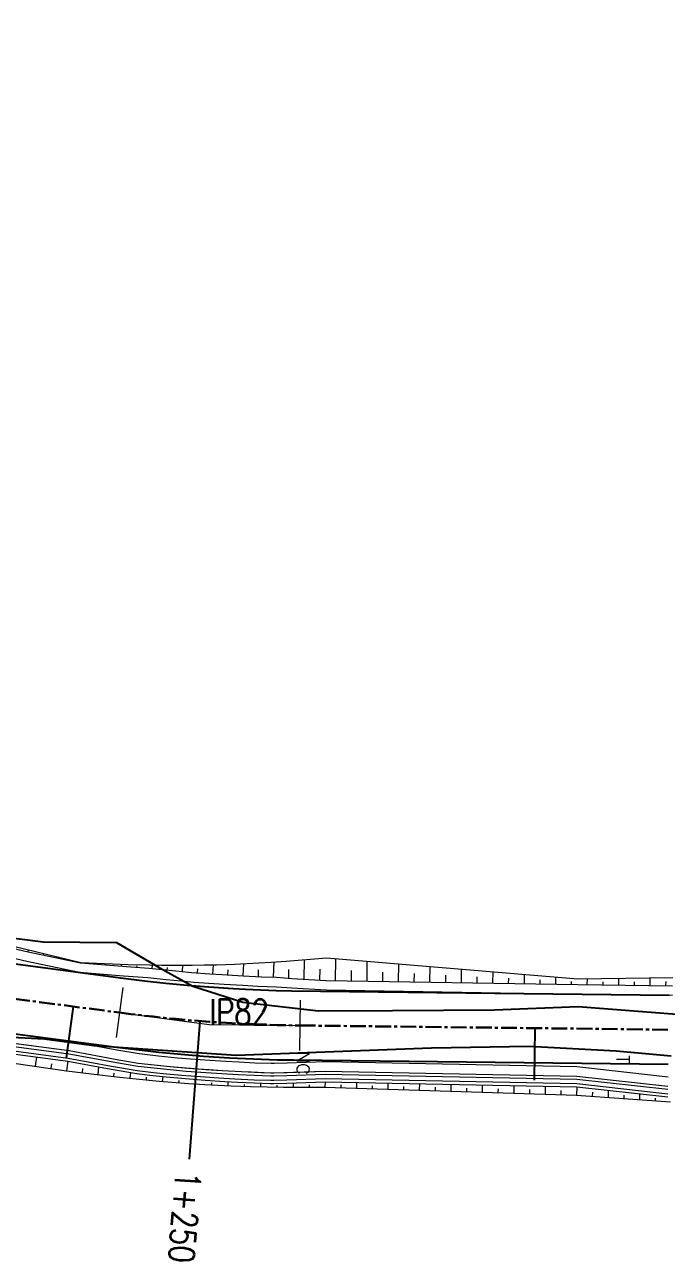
# Model space of a CAD drawing. Extents: x 337736 to 342003, y 3067251 to 3069533.
# Drawn here: x 338930.1 to 338981.1, y 3068414 to 3068512.2 of the extents above; entities that cross this region are included whole.
import ezdxf
from ezdxf.enums import TextEntityAlignment as Align

# ---------------------------------------------------------------- set-up
doc = ezdxf.new("R2010")
doc.units = 0
doc.header["$MEASUREMENT"] = 0
doc.linetypes.add('Center', pattern=[2, 1.25, -0.25, 0.25, -0.25])
for name, color, linetype, lineweight in [('BEC', 3, 'Continuous', 13), ('BES', 3, 'Continuous', 13), ('CFHatchLines', 4, 'Continuous', 0), ('Chainage', 7, 'Continuous', 25), ('Drain', 3, 'Continuous', 9), ('IP_Line', 150, 'Continuous', 9), ('LeftRoadExtreme', 7, 'Continuous', 13), ('RC', 9, 'Center', 30), ('RightRoadExtreme', 7, 'Continuous', 13), ('Road Width', 6, 'Continuous', 25), ('Shoulder', 30, 'Continuous', 15)]:
    doc.layers.add(name, color=color, linetype=linetype, lineweight=lineweight)
for name, color, linetype in [('IPName', 7, 'Continuous'), ('RoadEdge', 51, 'Continuous'), ('Super-Elevation', 1, 'Continuous')]:
    doc.layers.add(name, color=color, linetype=linetype)
doc.styles.get("Standard").update_dxf_attribs({"font": 'simplex.shx'})

msp = doc.modelspace()

# ---------------------------------------------------------------- linework, layer by layer
at = {"layer": 'BEC'}
for points in [[(338937.936444189, 3068435.71239924), (338937.413367474, 3068431.74674788)], [(338952.018723878, 3068434.70681988), (338951.973012577, 3068430.70708108)]]:
    msp.add_lwpolyline(points, dxfattribs=at)
at = {"layer": 'BES'}
for points in [[(338937.936444189, 3068435.71239924), (338937.413367474, 3068431.74674788)], [(338952.018723878, 3068434.70681988), (338951.973012577, 3068430.70708108)]]:
    msp.add_lwpolyline(points, dxfattribs=at)
at = {"layer": 'CFHatchLines'}
for p, q in [((338930.417, 3068438.558), (338930.438, 3068438.714)), ((338931.652, 3068438.3595), (338931.66, 3068438.419)), ((338932.871, 3068438.045), (338932.882, 3068438.123)), ((338952.345, 3068436.388), (338952.363, 3068437.938)), ((338954.844, 3068436.268), (338954.864, 3068438.018)), ((338934.1005, 3068437.809), (338934.1029999999, 3068437.828)), ((338935.338, 3068437.627), (338935.345, 3068437.68)), ((338936.585, 3068437.526), (338936.592, 3068437.579)), ((338937.833, 3068437.424), (338937.854, 3068437.583)), ((338939.052, 3068437.33), (338939.065, 3068437.436)), ((338940.261, 3068437.241), (338940.292, 3068437.515)), ((338941.464, 3068437.11), (338941.484, 3068437.305)), ((338942.669, 3068436.993), (338942.715, 3068437.498)), ((338943.874, 3068436.888), (338943.8995, 3068437.1985)), ((338945.081, 3068436.795), (338945.134, 3068437.533)), ((338946.289, 3068436.715), (338946.315, 3068437.142)), ((338947.498, 3068436.647), (338947.547, 3068437.618)), ((338948.7070000001, 3068436.593), (338948.7285, 3068437.136)), ((338949.916, 3068436.55), (338949.952, 3068437.753)), ((338951.125, 3068436.468), (338951.1385, 3068437.154)), ((338953.594, 3068436.311), (338953.604, 3068437.1755)), ((338956.094, 3068436.248), (338956.1035, 3068437.0805)), ((338957.344, 3068436.227), (338957.362, 3068437.809)), ((338958.594, 3068436.207), (338958.6025, 3068436.9555)), ((338959.843, 3068436.187), (338959.86, 3068437.6)), ((338962.343, 3068436.146), (338962.357, 3068437.391)), ((338964.843, 3068436.105), (338964.855, 3068437.182)), ((338967.342, 3068436.065), (338967.3529999999, 3068436.973)), ((338961.093, 3068436.166), (338961.1005, 3068436.8305)), ((338963.593, 3068436.126), (338963.5995, 3068436.7065)), ((338966.093, 3068436.085), (338966.0985, 3068436.5815)), ((338968.592, 3068436.044), (338968.597, 3068436.4565)), ((338969.842, 3068436.024), (338969.851, 3068436.764)), ((338971.092, 3068436.004), (338971.096, 3068436.332)), ((338972.342, 3068435.983), (338972.348, 3068436.555)), ((338973.592, 3068435.963), (338973.5945, 3068436.207)), ((338974.842, 3068435.946), (338974.847, 3068436.42)), ((338976.092, 3068435.932), (338976.0945, 3068436.185)), ((338977.341, 3068435.918), (338977.348, 3068436.456)), ((338978.591, 3068435.903), (338978.5945, 3068436.1885)), ((338979.841, 3068435.889), (338979.848, 3068436.493)), ((338981.091, 3068435.875), (338981.0945, 3068436.193)), ((338931.079, 3068430.193), (338930.984, 3068429.47)), ((338932.2695, 3068429.659), (338932.221, 3068429.29)), ((338933.557, 3068429.864), (338933.458, 3068429.11)), ((338934.7435, 3068429.3), (338934.699, 3068428.962)), ((338936.019, 3068429.413), (338935.94, 3068428.814)), ((338937.223, 3068428.926), (338937.189, 3068428.665)), ((338938.537, 3068428.964), (338938.484, 3068428.518)), ((338939.802, 3068428.586), (338939.78, 3068428.385)), ((338941.115, 3068428.653), (338941.077, 3068428.266)), ((338942.3915, 3068428.346), (338942.375, 3068428.16)), ((338943.702, 3068428.424), (338943.674, 3068428.067)), ((338944.9855, 3068428.159), (338944.974, 3068427.988)), ((338946.2929999999, 3068428.25), (338946.274, 3068427.923)), ((338947.5825, 3068428.027), (338947.575, 3068427.871)), ((338948.887, 3068428.13), (338948.876, 3068427.833)), ((338951.484, 3068428.141), (338951.479, 3068427.797)), ((338954.002, 3068428.237), (338953.997, 3068427.798)), ((338956.502, 3068428.187), (338956.496, 3068427.721)), ((338959.001, 3068428.138), (338958.996, 3068427.643)), ((338961.501, 3068428.088), (338961.495, 3068427.566)), ((338964.001, 3068428.038), (338963.994, 3068427.488)), ((338950.1815, 3068427.9565), (338950.178, 3068427.808)), ((338952.7495, 3068427.9925), (338952.747, 3068427.797)), ((338955.2495, 3068427.9855), (338955.247, 3068427.759)), ((338957.749, 3068427.922), (338957.746, 3068427.682)), ((338960.248, 3068427.8585), (338960.245, 3068427.604)), ((338962.748, 3068427.795), (338962.745, 3068427.527)), ((338965.247, 3068427.732), (338965.244, 3068427.45)), ((338966.5, 3068427.989), (338966.494, 3068427.411)), ((338967.7465, 3068427.668), (338967.743, 3068427.372)), ((338969, 3068427.939), (338968.993, 3068427.333)), ((338970.246, 3068427.605), (338970.242, 3068427.295)), ((338971.499, 3068427.89), (338971.492, 3068427.256)), ((338972.7455, 3068427.541), (338972.742, 3068427.217)), ((338973.999, 3068427.84), (338973.991, 3068427.178)), ((338975.2435, 3068427.3955), (338975.24, 3068427.09)), ((338976.496, 3068427.562), (338976.49, 3068427.001)), ((338977.7415, 3068427.1675), (338977.739, 3068426.913)), ((338978.993, 3068427.283), (338978.988, 3068426.824)), ((338980.239, 3068426.9395), (338980.237, 3068426.735))]:
    msp.add_line(p, q, dxfattribs=at)
at = {"layer": 'Chainage'}
msp.add_line((338944.062439107, 3068433.06040302), (338943.209502027, 3068422.09352113), dxfattribs=at)
at = {"layer": 'Drain'}
for points in [[(338922.45, 3068432.202), (338933.6679999999, 3068430.706), (338937.621, 3068429.984), (338939.148, 3068429.722), (338940.172, 3068429.604), (338941.7120000001, 3068429.449), (338942.997, 3068429.334), (338944.539, 3068429.214), (338945.826, 3068429.129), (338947.371, 3068429.044), (338948.144, 3068429.009), (338949.691, 3068428.954), (338949.949, 3068428.949), (338950.981, 3068428.975), (338954.012, 3068429.087), (338974.009, 3068428.69), (338981.25, 3068427.882)], [(338922.361, 3068431.609), (338933.59, 3068430.111), (338937.037, 3068429.48), (338939.079, 3068429.126), (338940.366, 3068428.98), (338941.398, 3068428.876), (338942.946, 3068428.736), (338944.497, 3068428.616), (338945.531, 3068428.546), (338946.825, 3068428.471), (338948.378, 3068428.399), (338949.673, 3068428.354), (338949.932, 3068428.349), (338950.969, 3068428.375), (338954.005, 3068428.487), (338974.002, 3068428.09), (338981.243, 3068427.282)], [(338922.624, 3068431.318), (338933.557, 3068429.864), (338937.004, 3068429.232), (338939.05, 3068428.878), (338940.0820000001, 3068428.759), (338941.374, 3068428.627), (338942.925, 3068428.487), (338944.479, 3068428.366), (338946.034, 3068428.265), (338947.071, 3068428.208), (338948.368, 3068428.149), (338949.666, 3068428.104), (338949.925, 3068428.1), (338950.965, 3068428.125), (338954.002, 3068428.237), (338973.999, 3068427.84), (338981.24, 3068427.032)], [(338922.7070000001, 3068431.912), (338933.636, 3068430.458), (338937.589, 3068429.736), (338939.119, 3068429.474), (338940.403, 3068429.328), (338941.689, 3068429.2), (338942.976, 3068429.085), (338944.5220000001, 3068428.965), (338945.811, 3068428.879), (338947.101, 3068428.807), (338948.3920000001, 3068428.749), (338949.683, 3068428.704), (338949.942, 3068428.699), (338950.976, 3068428.725), (338954.009, 3068428.837), (338974.006, 3068428.44), (338981.247, 3068427.632)]]:
    msp.add_lwpolyline(points, dxfattribs=at)
at = {"layer": 'IP_Line'}
msp.add_lwpolyline([(338937.674905831, 3068433.72957356), (338944.804744156, 3068432.78913476), (338951.995868228, 3068432.70695048)], dxfattribs=at)
at = {"layer": 'LeftRoadExtreme'}
msp.add_lwpolyline([(338923.871, 3068440.306), (338934.592, 3068437.709), (338938.35, 3068437.565), (338940.049, 3068437.519), (338941.019, 3068437.504), (338942.231, 3068437.497), (338943.442, 3068437.503), (338944.409, 3068437.517), (338945.376, 3068437.539), (338946.824, 3068437.587), (338948.75, 3068437.679), (338949.7120000001, 3068437.737), (338950.912, 3068437.821), (338954.115, 3068438.081), (338974.097, 3068436.409), (338981.629, 3068436.517)], dxfattribs=at)
at = {"layer": 'RC', "linetype": 'Center'}
msp.add_lwpolyline([(338893.841079037, 3068513.15130288), (338904.128920212, 3068489.99559767), (338904.128920212, 3068489.99559767, -0.160815665402229), (338906.92330195, 3068461.91722584), (338906.92330195, 3068461.91722584), (338906.451717398, 3068459.80544721), (338906.451717398, 3068459.80544721, 0.440397173651182), (338923.355561811, 3068435.61832139), (338923.355561811, 3068435.61832139), (338937.674905831, 3068433.72957356), (338937.674905831, 3068433.72957356, 0.0299381163388047), (338951.995868228, 3068432.70695048), (338951.995868228, 3068432.70695048), (338981.402320277, 3068432.37087674)], format="xyb", dxfattribs=at)
at = {"layer": 'RightRoadExtreme'}
msp.add_lwpolyline([(338922.5379999999, 3068430.697), (338933.458, 3068429.11), (338937.448, 3068428.634), (338939.002, 3068428.463), (338940.817, 3068428.288), (338941.856, 3068428.2), (338943.154, 3068428.102), (338944.454, 3068428.018), (338945.494, 3068427.96), (338946.534, 3068427.911), (338948.095, 3068427.854), (338949.3970000001, 3068427.821), (338950.698, 3068427.802), (338953.997, 3068427.798), (338973.991, 3068427.178), (338981.443, 3068426.647)], dxfattribs=at)
at = {"layer": 'Road Width'}
for points in [[(338923.387792409, 3068438.39108583), (338937.95843631, 3068436.46599459), (338939.656830622, 3068436.25347023), (338941.356393968, 3068436.06591657), (338943.058511651, 3068435.90316726), (338944.762821683, 3068435.76525694), (338946.71282411, 3068435.63809759), (338947.688552348, 3068435.58670963), (338948.908759254, 3068435.53391174), (338950.129449929, 3068435.49382698), (338951.35049192, 3068435.46645968), (338981.332632389, 3068435.12185276)], [(338923.111572839, 3068432.87668476), (338937.239205828, 3068431.01322396), (338939.013699948, 3068430.7912012), (338940.792986948, 3068430.59484971), (338942.574948105, 3068430.42446611), (338944.35920445, 3068430.28008664), (338946.400678205, 3068430.14696246), (338947.677617991, 3068430.08104458), (338948.955175132, 3068430.0284315), (338950.233211004, 3068429.98912891), (338951.511586933, 3068429.96314109), (338981.269779351, 3068429.62221191)]]:
    msp.add_lwpolyline(points, dxfattribs=at)
at = {"layer": 'RoadEdge'}
for points in [[(338890.219, 3068512.555, 1436.607), (338892.0991, 3068508.667, 1436.776), (338892.763, 3068507.483, 1436.748), (338895.887, 3068501.712, 1436.716), (338898.427, 3068497.177, 1436.681), (338901.422, 3068490.578, 1437.107), (338906.349, 3068473.607, 1437.388), (338906.024, 3068467.7, 1437.716), (338905.384, 3068462.168, 1437.147), (338902.55, 3068451.203, 1437.235), (338901.559, 3068447.344, 1438.021), (338902.066, 3068443.318, 1438.172), (338904.816, 3068440.41, 1437.499), (338910.439, 3068437.482, 1437.519), (338916.402, 3068434.848, 1436.732), (338919.629, 3068433.788, 1436.732), (338926.507, 3068431.913, 1437.472), (338931.716, 3068431.638, 1437.108), (338935.623, 3068431.125, 1436.713), (338946.939, 3068430.351, 1436.279), (338962.461, 3068430.931, 1435.827), (338970.211, 3068431.068, 1435.93), (338977.128, 3068430.698, 1435.991), (338981.51, 3068430.294, 1435.928)], [(338925.324, 3068440.136, 1436.521), (338931.612, 3068439.345, 1436.717), (338937.4376, 3068439.3069, 1436.6079), (338940.817, 3068437.3043, 1436.5344), (338943.508, 3068435.836, 1436.477), (338947.481, 3068434.565, 1436.067), (338953.487, 3068433.88, 1435.837), (338959.367, 3068433.902, 1435.782), (338967.471, 3068433.954, 1435.869), (338974.122, 3068434.223, 1435.922), (338982.304, 3068433.587, 1435.999)]]:
    msp.add_polyline3d(points, dxfattribs=at)
at = {"layer": 'Shoulder'}
for points in [[(338924.058, 3068440.053), (338930.417, 3068438.558), (338934.589, 3068437.688), (338938.568, 3068437.366), (338940.02, 3068437.264), (338942.428, 3068437.015), (338943.3920000001, 3068436.928), (338944.84, 3068436.812), (338945.806, 3068436.745), (338947.498, 3068436.647), (338948.949, 3068436.583), (338950.158, 3068436.541), (338951.367, 3068436.451), (338954.094, 3068436.28), (338974.092, 3068435.955), (338981.617, 3068435.868)], [(338923.96, 3068439.309), (338930.319, 3068437.815), (338934.491, 3068436.945), (338937.984, 3068436.66), (338939.933, 3068436.519), (338941.387, 3068436.364), (338942.6, 3068436.246), (338943.57, 3068436.16), (338944.785, 3068436.064), (338946, 3068435.981), (338947.46, 3068435.898), (338948.677, 3068435.843), (338950.138, 3068435.791), (338951.355, 3068435.701), (338954.086, 3068435.53), (338974.083, 3068435.205), (338981.6029999999, 3068435.118)], [(338923.012, 3068432.123), (338933.6679999999, 3068430.706), (338937.621, 3068429.984), (338939.148, 3068429.722), (338940.685, 3068429.55), (338942.226, 3068429.401), (338943.511, 3068429.292), (338944.797, 3068429.196), (338945.826, 3068429.129), (338947.371, 3068429.044), (338948.917, 3068428.979), (338949.949, 3068428.949), (338951.497, 3068428.991), (338954.012, 3068429.087), (338974.009, 3068428.69), (338981.25, 3068427.882)], [(338923.11, 3068432.867), (338933.766, 3068431.45), (338937.464, 3068430.773), (338939.234, 3068430.467), (338940.762, 3068430.296), (338942.2929999999, 3068430.148), (338943.315, 3068430.06), (338944.849, 3068429.944), (338946.128, 3068429.862), (338947.152, 3068429.806), (338948.432, 3068429.748), (338949.713, 3068429.703), (338949.969, 3068429.699), (338950.995, 3068429.725), (338954.02, 3068429.837), (338974.0170000001, 3068429.44), (338981.258, 3068428.632)]]:
    msp.add_lwpolyline(points, dxfattribs=at)
at = {"layer": 'Super-Elevation'}
for p, q in [((338933.988464534, 3068434.21582195), (338933.449041673, 3068430.12624398)), ((338970.678020617, 3068432.49344017), (338970.630880838, 3068428.36870953))]:
    msp.add_line(p, q, dxfattribs=at)

# ---------------------------------------------------------------- texts
at = {"layer": 'Chainage', "width": 0.8000000119209291}
msp.add_text('1+250', height=2, rotation=265.552836487464, dxfattribs=at).set_placement((338943.131962292, 3068421.09653187), align=Align.MIDDLE_LEFT)
at = {"layer": 'IPName', "width": 0.8}
msp.add_text('IP82', height=2, dxfattribs=at).set_placement((338944.804744156, 3068432.78913476))
at = {"layer": 'Super-Elevation'}
for s, p in [('NC', (338952.271776799, 3068430.64116255)), ('T', (338977.666492813, 3068430.35093723))]:
    msp.add_text(s, height=1, rotation=269.345219592652, dxfattribs=at).set_placement(p, align=Align.MIDDLE_LEFT)

doc.saveas('drawing.dxf')
